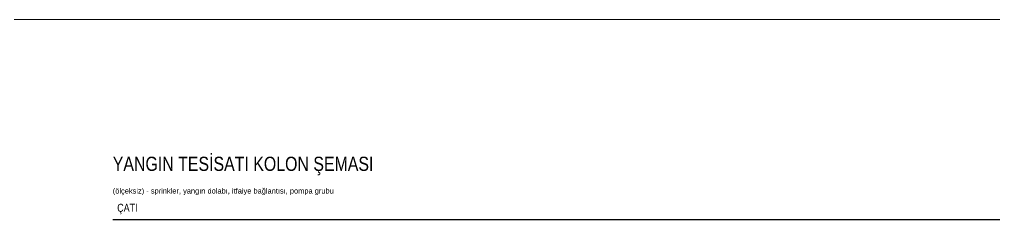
# Model space of a CAD drawing. Header units: centimetres. Extents: x 247996 to 315152, y -468471 to -440326.
# Drawn here: x 256590 to 258783, y -451100 to -450649 of the extents above; entities that cross this region are included whole.
import ezdxf
from ezdxf.enums import TextEntityAlignment as Align

# ---------------------------------------------------------------- set-up
doc = ezdxf.new("R2010")
doc.units = ezdxf.units.CM
doc.layers.add('SCOTT-ANTED', color=144, linetype='CONTINUOUS', lineweight=0)
doc.layers.add('SCOTT-MTY-YANGIN-SEMA', color=7, linetype='Continuous')
doc.styles.add('ROTAS', font='arial.ttf')

msp = doc.modelspace()

# ---------------------------------------------------------------- linework, layer by layer
at = {"layer": 'SCOTT-ANTED'}
msp.add_line((276712.4, -450649.1), (248038.8, -450649.1), dxfattribs=at)
at = {"layer": 'SCOTT-MTY-YANGIN-SEMA'}
msp.add_lwpolyline([(256800, -451100), (263900, -451100)], dxfattribs=at)

# ---------------------------------------------------------------- texts
at = {"layer": 'SCOTT-MTY-YANGIN-SEMA', "style": 'ROTAS', "width": 0.8}
for s, height, p in [('YANGIN TESİSATI KOLON ŞEMASI', 32, (256800, -451000)), ('(ölçeksiz) - sprinkler, yangın dolabı, itfaiye bağlantısı, pompa grubu', 12, (256800, -451045)), ('ÇATI', 18, (256810, -451088))]:
    msp.add_text(s, height=height, dxfattribs=at).set_placement(p, align=Align.BOTTOM_LEFT)

doc.saveas('drawing.dxf')
